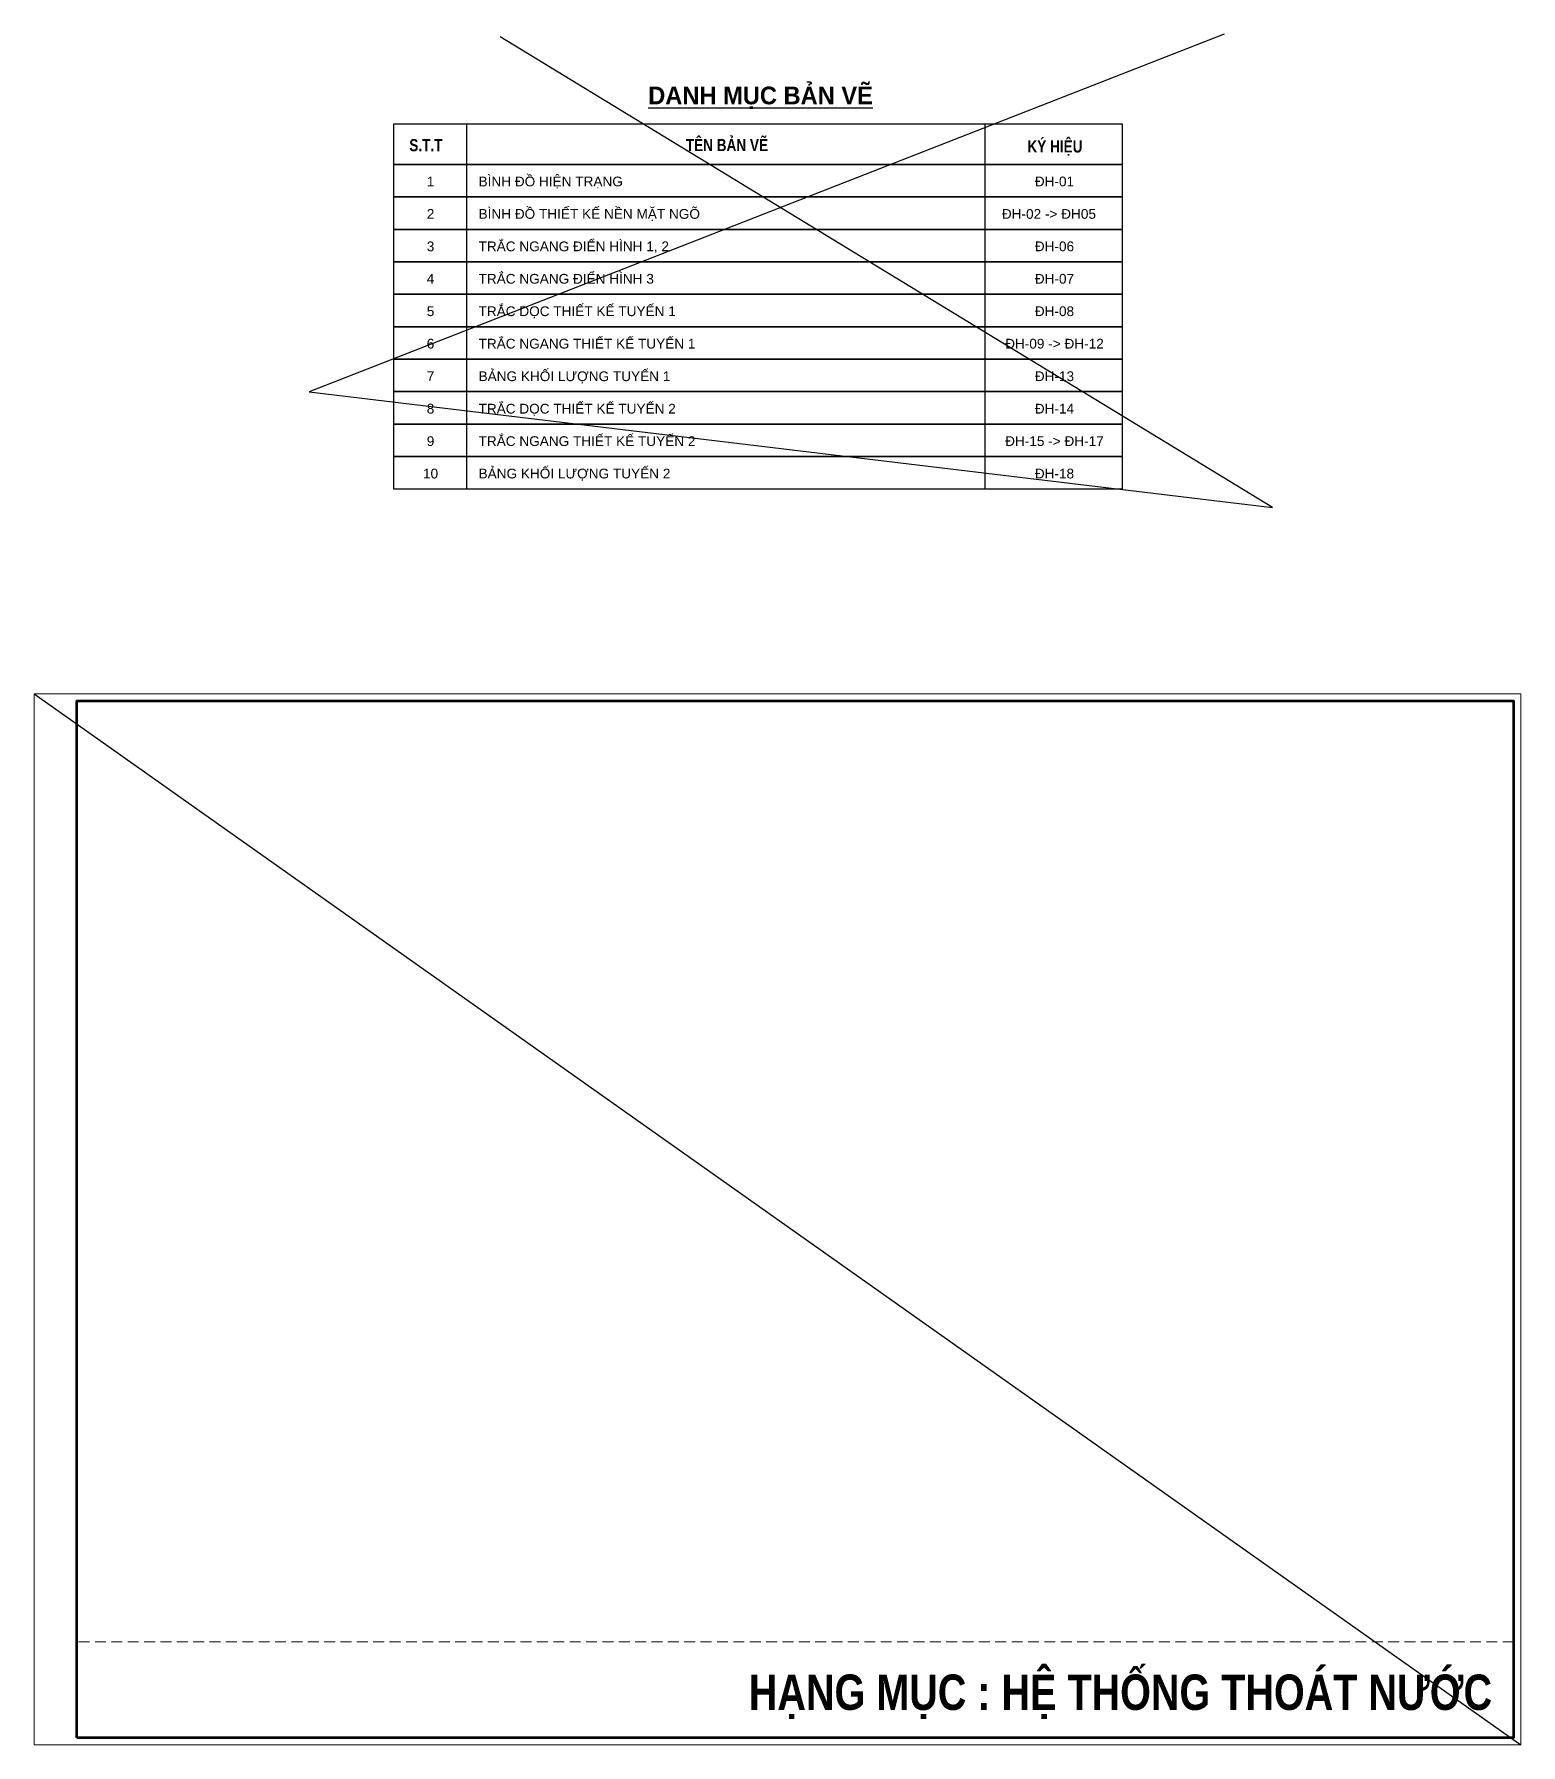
# Model space of a CAD drawing. Header units: millimetres. Extents: x 599058 to 599628, y 2309049 to 2309402.
# Drawn here: x 599058.1 to 599160.3, y 2309284.2 to 2309401.8 of the extents above; entities that cross this region are included whole.
import ezdxf
from ezdxf.enums import TextEntityAlignment as Align

# ---------------------------------------------------------------- set-up
doc = ezdxf.new("R2010")
doc.units = ezdxf.units.MM
doc.linetypes.add('HIDDEN', pattern=[0.375, 0.25, -0.125])
doc.layers.add('1v-text', color=7, linetype='Continuous')
doc.layers.add('KCS_Plotter', color=11, linetype='Continuous', plot=False)
for name, color, linetype, lineweight in [('Khungten_LCDI', 7, 'Continuous', 25), ('LC MANH DUT', 35, 'HIDDEN', 5), ('LC Net thay', 7, 'Continuous', 25), ('LC Text2', 7, 'Continuous', 25)]:
    doc.layers.add(name, color=color, linetype=linetype, lineweight=lineweight)
doc.styles.add('LC3', font='', dxfattribs={"width": 0.8})
doc.styles.add('style2', font='', dxfattribs={"width": 0.8})
doc.styles.add('VnAvantH-Bold', font='')
doc.styles.add('WMF-.VnArialH0', font='')
doc.styles.get('LC3').set_extended_font_data('.VnArialH', bold=True)
doc.styles.get('style2').set_extended_font_data('.VnArialH')
doc.styles.get('VnAvantH-Bold').set_extended_font_data('.VnAvantH', bold=True)
doc.styles.get('WMF-.VnArialH0').set_extended_font_data('.VnArialH')

msp = doc.modelspace()

# ---------------------------------------------------------------- linework, layer by layer
at = {"color": 2}
for p, q in [((599087.81, 2309395.62), (599087.81, 2309392.82)), ((599123.42, 2309395.62), (599123.42, 2309392.82))]:
    msp.add_line(p, q, dxfattribs=at)
at = {"ltscale": 2}
for p, q in [((599087.81, 2309392.82), (599087.81, 2309390.59)), ((599123.42, 2309392.82), (599123.42, 2309390.59)), ((599087.81, 2309390.59), (599087.81, 2309388.36)), ((599123.42, 2309390.59), (599123.42, 2309388.36)), ((599087.81, 2309388.36), (599087.81, 2309386.13)), ((599123.42, 2309388.36), (599123.42, 2309386.13)), ((599087.81, 2309386.13), (599087.81, 2309383.9)), ((599123.42, 2309386.13), (599123.42, 2309383.9)), ((599087.81, 2309383.9), (599087.81, 2309381.67)), ((599123.42, 2309383.9), (599123.42, 2309381.67)), ((599087.81, 2309381.67), (599087.81, 2309379.44)), ((599123.42, 2309381.67), (599123.42, 2309379.44)), ((599087.81, 2309379.44), (599087.81, 2309377.21)), ((599123.42, 2309379.44), (599123.42, 2309377.21)), ((599087.81, 2309377.21), (599087.81, 2309374.97)), ((599123.42, 2309377.21), (599123.42, 2309374.97)), ((599087.81, 2309374.97), (599087.81, 2309372.74)), ((599123.42, 2309374.97), (599123.42, 2309372.74)), ((599087.81, 2309372.74), (599087.81, 2309370.51)), ((599123.42, 2309372.74), (599123.42, 2309370.51))]:
    msp.add_line(p, q, dxfattribs=at)
at = {"color": 2}
msp.add_lwpolyline([(599132.87, 2309392.82), (599082.8, 2309392.82), (599082.8, 2309395.62), (599132.87, 2309395.62), (599132.87, 2309392.82)], dxfattribs=at)
at = {"ltscale": 2}
for points in [[(599082.8, 2309392.82), (599132.87, 2309392.82), (599132.87, 2309390.59), (599082.8, 2309390.59)], [(599082.8, 2309390.59), (599132.87, 2309390.59), (599132.87, 2309388.36), (599082.8, 2309388.36)], [(599082.8, 2309388.36), (599132.87, 2309388.36), (599132.87, 2309386.13), (599082.8, 2309386.13)], [(599082.8, 2309386.13), (599132.87, 2309386.13), (599132.87, 2309383.9), (599082.8, 2309383.9)], [(599082.8, 2309383.9), (599132.87, 2309383.9), (599132.87, 2309381.67), (599082.8, 2309381.67)], [(599082.8, 2309381.67), (599132.87, 2309381.67), (599132.87, 2309379.44), (599082.8, 2309379.44)], [(599082.8, 2309379.44), (599132.87, 2309379.44), (599132.87, 2309377.21), (599082.8, 2309377.21)], [(599082.8, 2309377.21), (599132.87, 2309377.21), (599132.87, 2309374.97), (599082.8, 2309374.97)], [(599082.8, 2309374.97), (599132.87, 2309374.97), (599132.87, 2309372.74), (599082.8, 2309372.74)], [(599082.8, 2309372.74), (599132.87, 2309372.74), (599132.87, 2309370.51), (599082.8, 2309370.51)]]:
    msp.add_lwpolyline(points, close=True, dxfattribs=at)
at = {"layer": 'Defpoints', "lineweight": 0}
msp.add_lwpolyline([(599058.09, 2309284.18), (599058.09, 2309356.43), (599160.26, 2309356.43), (599160.26, 2309284.18)], close=True, dxfattribs=at)
at = {"layer": 'KCS_Plotter'}
msp.add_line((599058.09, 2309356.43), (599160.26, 2309284.18), dxfattribs=at)
at = {"layer": 'Khungten_LCDI', "color": 5, "lineweight": 60}
msp.add_lwpolyline([(599061.01, 2309284.67), (599061.01, 2309355.94), (599159.77, 2309355.94), (599159.77, 2309284.67)], close=True, dxfattribs=at)
at = {"layer": 'LC MANH DUT', "ltscale": 3}
msp.add_line((599159.77, 2309291.27), (599061.01, 2309291.27), dxfattribs=at)
at = {"layer": 'LC Net thay'}
msp.add_lwpolyline([(599139.87, 2309401.78), (599076.99, 2309377.2), (599143.2, 2309369.25), (599090.12, 2309401.59)], dxfattribs=at)

# ---------------------------------------------------------------- texts
at = {"color": 7, "lineweight": 0, "style": 'WMF-.VnArialH0'}
for s, height, p in [('1', 0.669, (599085.33, 2309391.32)), ('®h-01', 0.669, (599128.21, 2309391.32)), ('®h-02 -> §H05', 0.6692, (599127.83, 2309389.09)), ('®h-06', 0.669, (599128.21, 2309386.86)), ('®h-07', 0.669, (599128.21, 2309384.63)), ('®h-08', 0.669, (599128.21, 2309382.4)), ('®h-09 -> §H-12', 0.6692, (599128.21, 2309380.17)), ('®h-13', 0.669, (599128.21, 2309377.93)), ('®h-14', 0.669, (599128.21, 2309375.7)), ('®h-15 -> §H-17', 0.6692, (599128.21, 2309373.47)), ('®h-18', 0.669, (599128.21, 2309371.24))]:
    msp.add_text(s, height=height, dxfattribs=at).set_placement(p, align=Align.CENTER)
for s, p in [('b×nh ®å hiÖn tr¹ng', (599088.63, 2309391.32)), ('b×nh ®å thiÕt kÕ nÒn mÆt ngâ', (599088.63, 2309389.09)), ('tr¾c ngang ®iÓn h×nh 1, 2', (599088.63, 2309386.86)), ('tr¾c ngang ®iÓn h×nh 3', (599088.63, 2309384.63)), ('tr¾c däc thiÕt kÕ tuyÕn 1', (599088.63, 2309382.4)), ('tr¾c ngang thiÕt kÕ tuyÕn 1', (599088.63, 2309380.17)), ('B¶NG KHèI L¦îNG TUYÕN 1', (599088.63, 2309377.93)), ('tr¾c däc thiÕt kÕ tuyÕn 2', (599088.63, 2309375.7)), ('tr¾c ngang thiÕt kÕ tuyÕn 2', (599088.63, 2309373.47)), ('B¶NG KHèI L¦îNG TUYÕN 2', (599088.63, 2309371.24))]:
    msp.add_text(s, height=0.6692, dxfattribs=at).set_placement(p)
at = {"color": 7, "lineweight": 0, "ltscale": 2, "style": 'WMF-.VnArialH0'}
for s, p in [('2', (599085.33, 2309389.09)), ('3', (599085.33, 2309386.86)), ('4', (599085.33, 2309384.63)), ('5', (599085.33, 2309382.4)), ('6', (599085.33, 2309380.17)), ('7', (599085.33, 2309377.93)), ('8', (599085.33, 2309375.7)), ('9', (599085.33, 2309373.47)), ('10', (599085.33, 2309371.24))]:
    msp.add_text(s, height=0.669, dxfattribs=at).set_placement(p, align=Align.CENTER)
at = {"color": 4, "char_height": 0.8357, "attachment_point": 7, "style": 'style2'}
for s, insert in [('{\\f.VnArialH|b1|i0|c0|p34;s.t.t}', (599083.87, 2309393.72)), ('{\\f.VnArialH|b1|i0|c0|p34;tªn b¶n vÏ}', (599102.87, 2309393.74)), ('{\\f.VnArialH|b1|i0|c0|p34;ký hiÖu}', (599126.35, 2309393.43))]:
    msp.add_mtext(s, dxfattribs=dict(at, insert=insert))
at = {"layer": '1v-text', "ltscale": 0.015, "style": 'VnAvantH-Bold'}
msp.add_text('%%Udanh môc b¶n vÏ', height=1.2156, dxfattribs=at).set_placement((599100.29, 2309396.96))
at = {"layer": 'LC Text2', "style": 'LC3', "width": 0.8}
msp.add_text('h¹ng môc : HÖ THèNG THO¸T N¦íC', height=2.4326, dxfattribs=at).set_placement((599158.29, 2309286.58), align=Align.RIGHT)

doc.saveas('drawing.dxf')
